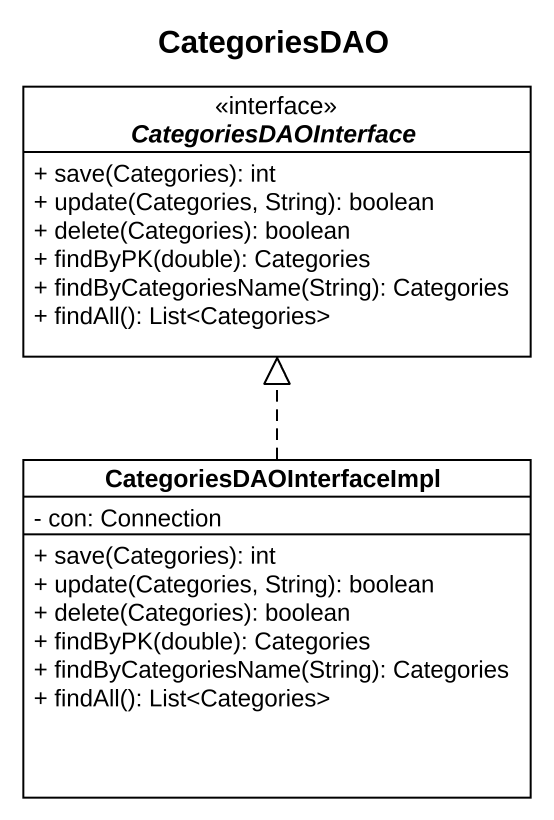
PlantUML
@startuml
title CategoriesDAO
hide circle
hide empty members
skinparam classAttributeIconSize 0
interface CategoriesDAOInterface <<interface>> {
  + save(Categories): int
  + update(Categories, String): boolean
  + delete(Categories): boolean
  + findByPK(double): Categories
  + findByCategoriesName(String): Categories
  + findAll(): List<Categories>
}
class CategoriesDAOInterfaceImpl {
  - con: Connection
  + save(Categories): int
  + update(Categories, String): boolean
  + delete(Categories): boolean
  + findByPK(double): Categories
  + findByCategoriesName(String): Categories
  + findAll(): List<Categories>
}
CategoriesDAOInterfaceImpl .up.|> CategoriesDAOInterface
@enduml
